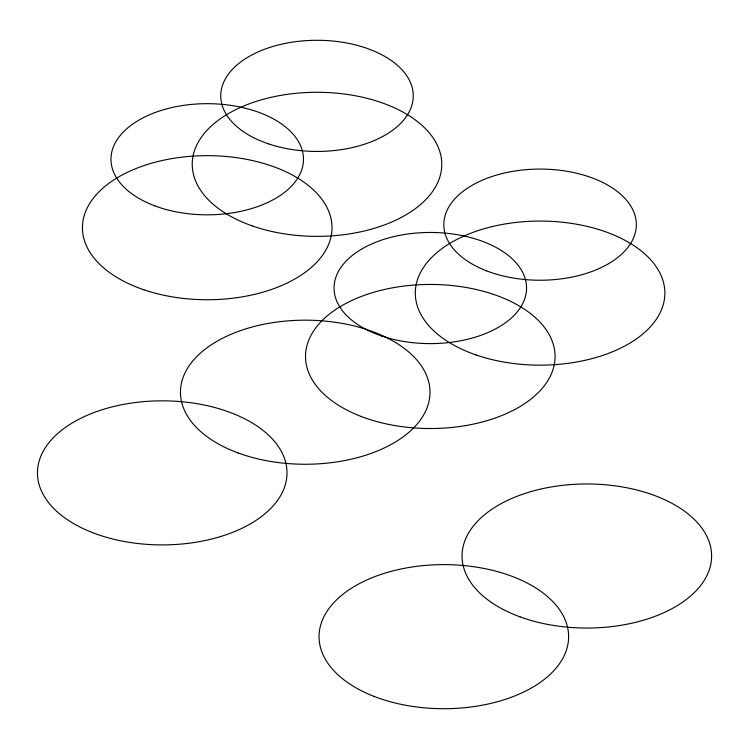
<?xml version="1.0" encoding="UTF-8"?>
<svg xmlns="http://www.w3.org/2000/svg" width="749" height="749" viewBox="0 0 749 749"><rect width="100%" height="100%" fill="white"/><g stroke="black" fill="none" stroke-linecap="round" stroke-linejoin="round"><path stroke-width="1.12" d="M154.809 205.863A96.256 55.576 0 0 0 303.345 162.149A96.256 55.576 0 0 0 163.507 109.738A96.256 55.576 0 0 0 154.809 205.863M268.376 143.827A96.256 55.576 0 0 0 413.261 96.2A96.256 55.576 0 0 0 269.368 47.571A96.256 55.576 0 0 0 268.376 143.827M486.438 270.801A96.256 55.576 0 0 0 636.116 228.408A96.256 55.576 0 0 0 497.682 174.76A96.256 55.576 0 0 0 486.438 270.801M381.85 336.058A96.256 55.576 0 0 0 526.556 288.253A96.256 55.576 0 0 0 382.486 239.802A96.256 55.576 0 0 0 381.85 336.058M143.92 289.788A124.783 72.044 0 0 0 332.004 228.314A124.783 72.044 0 0 0 145.746 165.005A124.783 72.044 0 0 0 143.92 289.788M361.158 416.463A124.783 72.044 0 0 0 554.822 361.074A124.783 72.044 0 0 0 374.912 291.932A124.783 72.044 0 0 0 361.158 416.463M476.149 354.979A124.783 72.044 0 0 0 664.85 294.142A124.783 72.044 0 0 0 479.238 230.215A124.783 72.044 0 0 0 476.149 354.979M252.076 225.842A124.783 72.044 0 0 0 441.751 166.025A124.783 72.044 0 0 0 257.179 101.096A124.783 72.044 0 0 0 252.076 225.842M520.059 616.876A124.783 72.044 0 0 0 711.503 558.96A124.783 72.044 0 0 0 528.916 492.196A124.783 72.044 0 0 0 520.059 616.876M238.06 452.93A124.783 72.044 0 0 0 429.879 395.435A124.783 72.044 0 0 0 247.722 328.277A124.783 72.044 0 0 0 238.06 452.93M92.558 532.633A124.783 72.044 0 0 0 286.717 477.815A124.783 72.044 0 0 0 107.416 408.149A124.783 72.044 0 0 0 92.558 532.633M374.107 696.411A124.783 72.044 0 0 0 568.313 641.659A124.783 72.044 0 0 0 389.077 571.927A124.783 72.044 0 0 0 374.107 696.411"/></g></svg>
